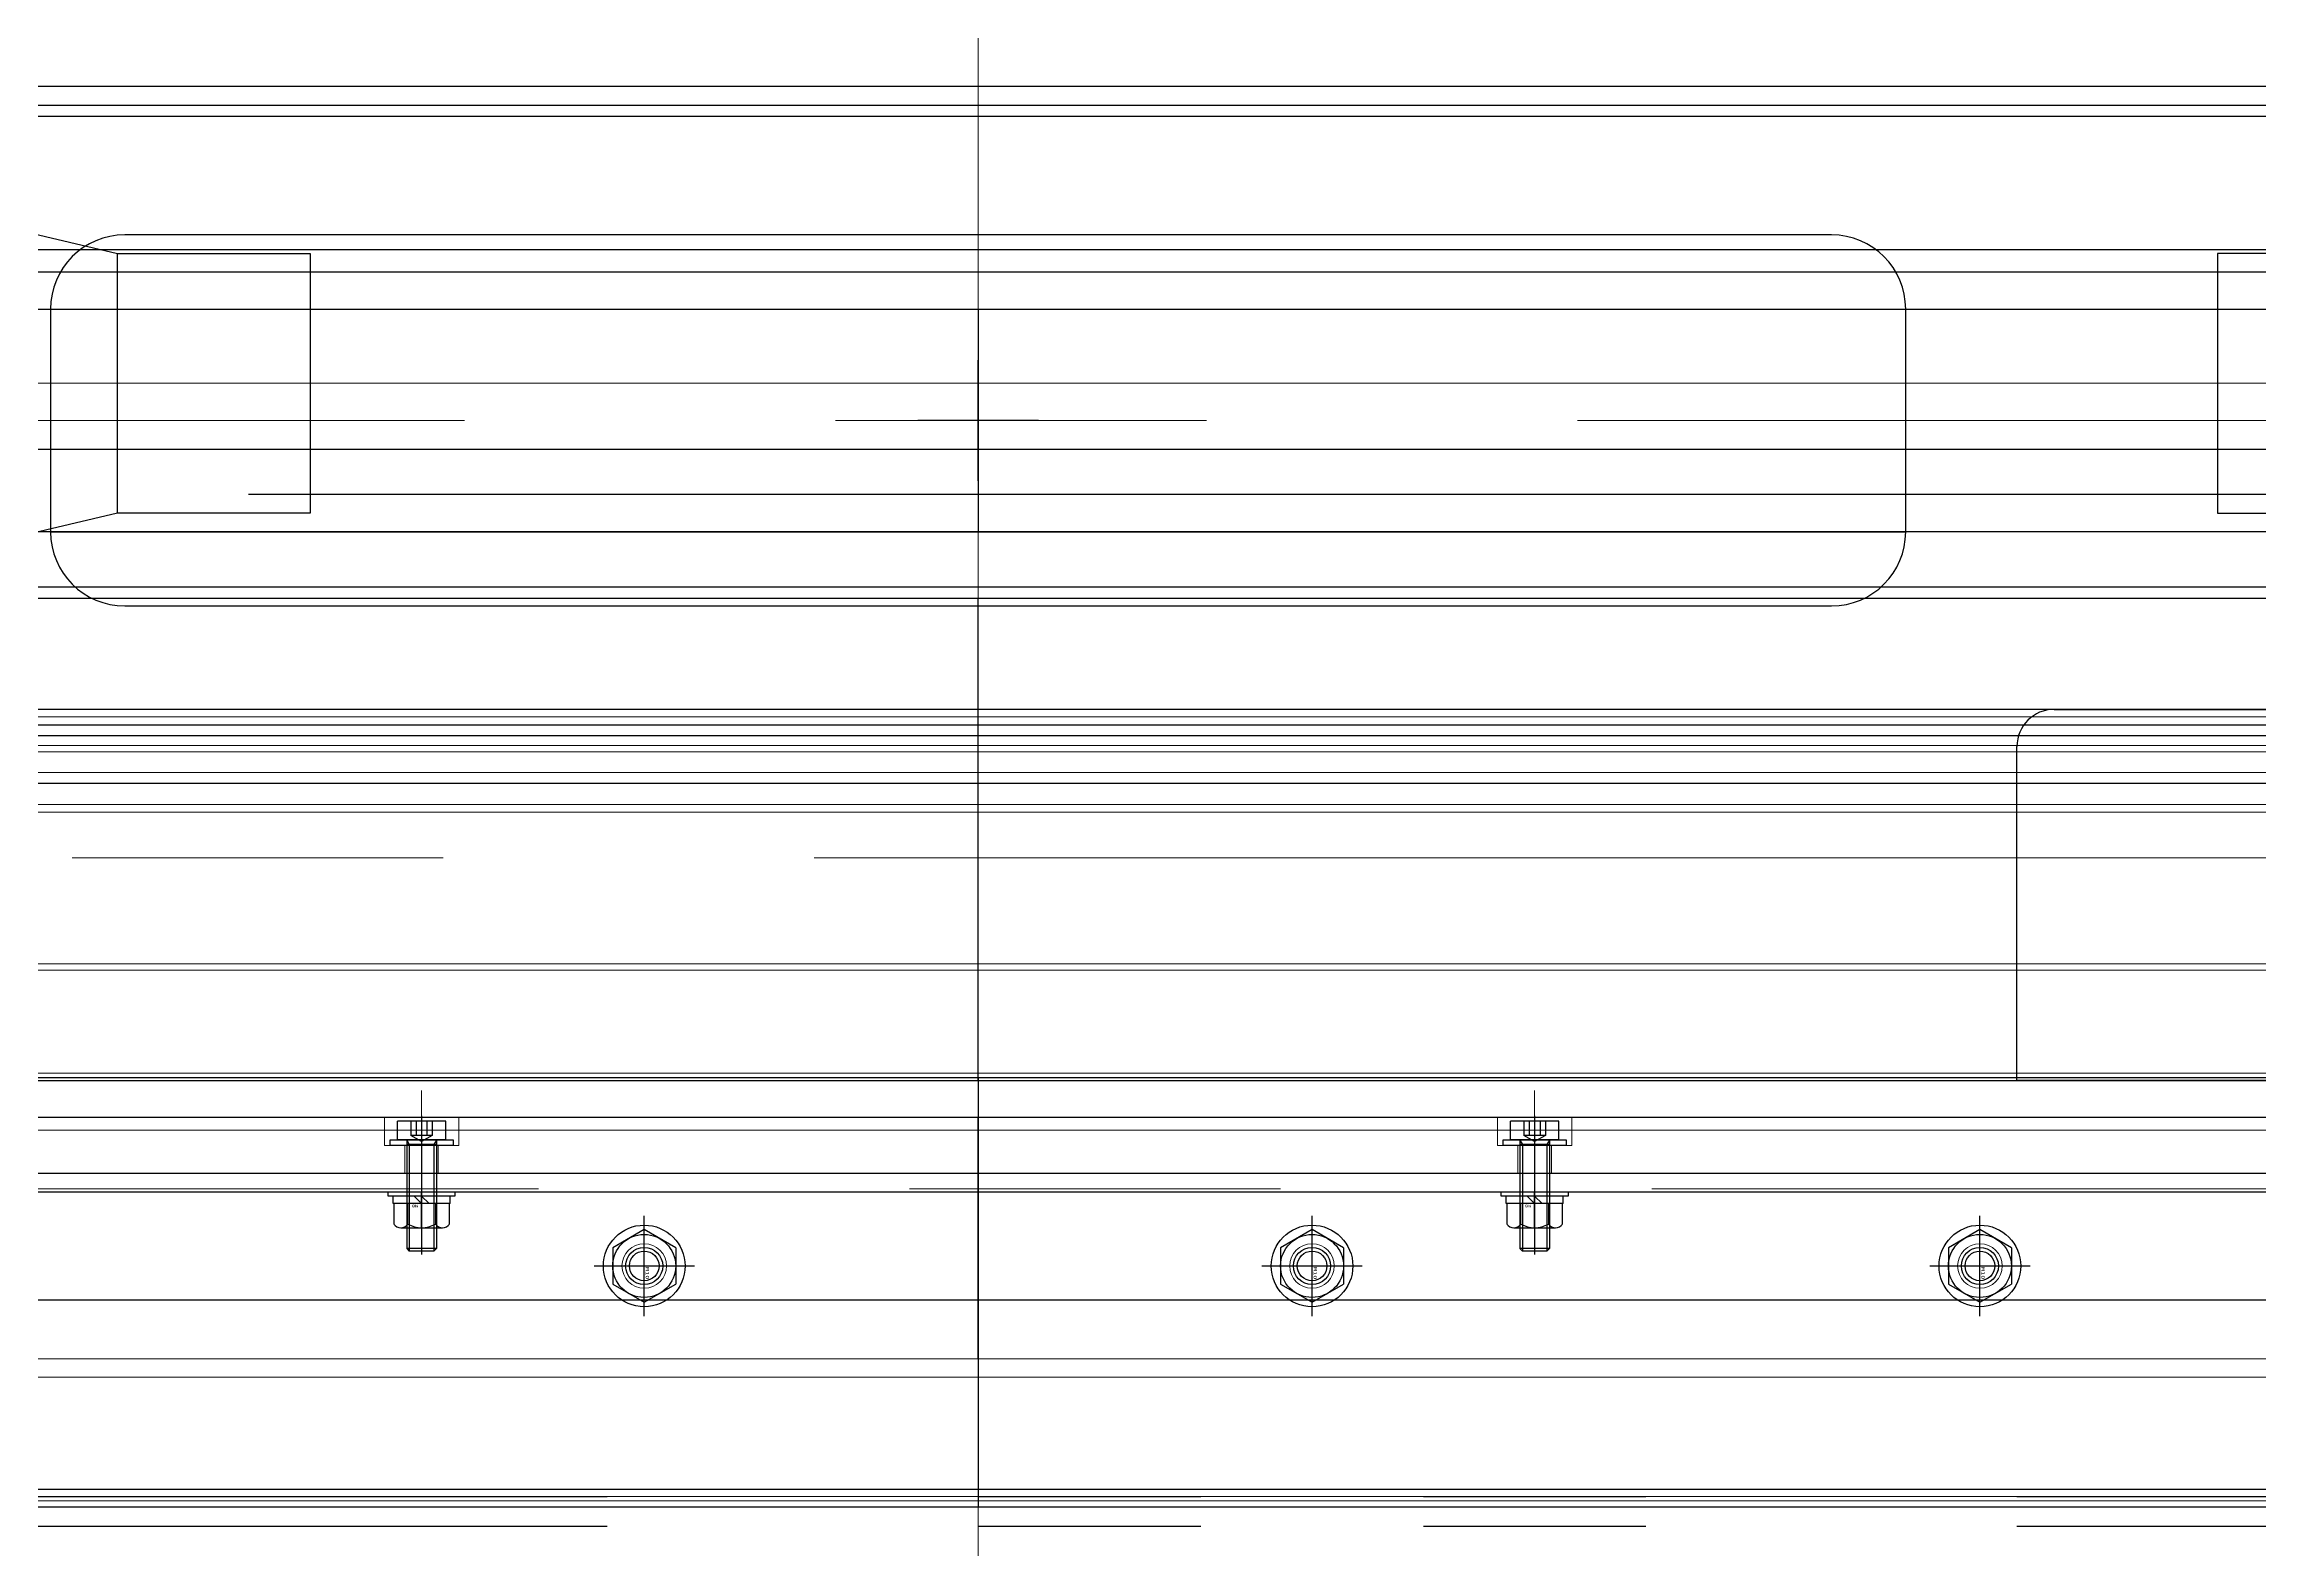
# Model space of a CAD drawing. Units: millimetres at full size. Extents: x -18456 to 18937, y -12290 to 13871.
# Drawn here: x 10936 to 12727, y -5710 to -4493 of the extents above; entities that cross this region are included whole.
import ezdxf
from ezdxf.enums import TextEntityAlignment as Align

# ---------------------------------------------------------------- set-up
doc = ezdxf.new("R2010")
doc.units = ezdxf.units.MM
doc.header["$LTSCALE"] = 100
doc.linetypes.add('CHAIN2', pattern=[12, 9, -1, 1, -1])
doc.linetypes.add('DOUBLE_CHAIN2', pattern=[12.8, 9, -1, 0.6, -0.6, 0.6, -1])
for name, color, linetype in [('0-2_0', 2, 'Continuous'), ('0-3_06_PHANTOM', 2, 'DOUBLE_CHAIN2'), ('0-6_10_DRAFT', 1, 'Continuous')]:
    doc.layers.add(name, color=color, linetype=linetype)
doc.layers.add('0-7_05_CENTER', color=2, linetype='CHAIN2', lineweight=18)
doc.layers.add('0-8_04_HIDDEN', color=7, linetype='Continuous', lineweight=18)
doc.styles.add('ＭＳ ゴシック', font='')
doc.styles.get('ＭＳ ゴシック').set_extended_font_data('MS Gothic')

# ---------------------------------------------------------------- blocks, each defined once
blk = doc.blocks.new('A$C08BD3208_1')
at = {"layer": '0-2_0', "color": 134}
blk.add_lwpolyline([(-959, 30), (959, 30), (960, 29), (960, -29), (959, -30), (-959, -30), (-960, -29), (-960, 29)], close=True, dxfattribs=at)
at = {"layer": '0-6_10_DRAFT'}
blk.add_line((0, 30), (0, -30), dxfattribs=at)
at = {"layer": '0-7_05_CENTER'}
blk.add_line((1061.54, 0), (-1061.54, 0), dxfattribs=at)
blk = doc.blocks.new('A$C18077F98_1_1')
at = {"layer": '0-2_0'}
blk.add_blockref('A$C08BD3208_1', (1050, -60.5), dxfattribs=at)
blk = doc.blocks.new('A$C6CE94B02_1_1')
at = {"layer": '0-2_0', "color": 134}
for p, q in [((-1000, 85), (1000, 85)), ((-1000, 82), (1000, 82)), ((230, 50), (-230, 50)), ((-250, 30), (-250, -30)), ((250, -30), (250, 30)), ((-230, -50), (230, -50)), ((-1000, -82), (1000, -82)), ((1000, -85), (-1000, -85))]:
    blk.add_line(p, q, dxfattribs=at)
for centre, start, end in [((-230, 30), 90, 180), ((230, 30), 0, 90), ((-230, -30), 180, 270), ((230, -30), 270, 0)]:
    blk.add_arc(centre, 20, start, end, dxfattribs=at)
at = {"layer": '0-6_10_DRAFT'}
for p, q in [((0, -16.24), (0, 16.24)), ((16.24, 0), (-16.24, 0))]:
    blk.add_line(p, q, dxfattribs=at)
blk = doc.blocks.new('A$C6B5E16F8_1')
at = {"layer": '0-2_0', "color": 134}
for p, q in [((-1250, -3), (-750, -3)), ((-1250, -63), (-750, -63))]:
    blk.add_line(p, q, dxfattribs=at)
at = {"layer": '0-2_0'}
blk.add_blockref('A$C6CE94B02_1_1', (-1000, -33), dxfattribs=at)
at = {"layer": '0-8_04_HIDDEN'}
blk.add_blockref('A$C18077F98_1_1', (-2050, 27.5), dxfattribs=at)
blk = doc.blocks.new('A$C10D23A00_1_1')
at = {"layer": '0-2_0', "color": 134}
blk.add_lwpolyline([(-959, 30), (959, 30), (960, 29), (960, -29), (959, -30), (-959, -30), (-960, -29), (-960, 29)], close=True, dxfattribs=at)
at = {"layer": '0-6_10_DRAFT'}
blk.add_line((0, 30), (0, -30), dxfattribs=at)
at = {"layer": '0-7_05_CENTER'}
blk.add_line((1081.54, 0), (-1081.54, 0), dxfattribs=at)
blk = doc.blocks.new('A$C5DB905E3_1')
at = {"layer": '0-2_0'}
blk.add_blockref('A$C10D23A00_1_1', (-1050, 42.9), dxfattribs=at)
blk = doc.blocks.new('A$C6DBB619B_1_1')
at = {"layer": '0-2_0', "color": 134}
for p, q in [((313, 2050), (313, 50)), ((357, 2050), (357, 50)), ((363, 2050), (363, 50))]:
    blk.add_line(p, q, dxfattribs=at)
blk = doc.blocks.new('A$C4032155D_1')
at = {"layer": '0-8_04_HIDDEN', "rotation": 270}
blk.add_blockref('A$C6DBB619B_1_1', (-2100, 3), dxfattribs=at)
blk = doc.blocks.new('A$C07C31A19_1_1')
at = {"layer": '0-3_06_PHANTOM', "color": 7}
blk.add_line((-1000, 152), (1000, 152), dxfattribs=at)
blk.add_lwpolyline([(-1000, 160), (1000, 160), (1000, 60), (-1000, 60)], close=True, dxfattribs=at)
at = {"layer": '0-7_05_CENTER'}
blk.add_line((0, 983.28), (0, -32.62), dxfattribs=at)
blk = doc.blocks.new('径違いソケット(RS)-65mm×50mma_1_1')
at = {"layer": '0-3_06_PHANTOM'}
for p, q in [((0, -43.5), (0, 43.5)), ((0, 43.5), (61, 43.5)), ((61, 43.5), (97, 35)), ((61, 43.5), (61, -43.5)), ((97, -35), (97, 35)), ((97, -35), (61, -43.5)), ((149, -35), (97, -35)), ((61, -43.5), (0, -43.5))]:
    blk.add_line(p, q, dxfattribs=at)
blk.add_lwpolyline([(97, 35), (149, 35), (149, -35)], dxfattribs=at)
at = {"layer": '0-6_10_DRAFT'}
for p, q in [((0, 38), (18.24, 38)), ((149, 30), (132.36, 30)), ((149, -30), (132.36, -30)), ((0, -38), (18.24, -38))]:
    blk.add_line(p, q, dxfattribs=at)
at = {"layer": '0-7_05_CENTER'}
blk.add_line((149, 0), (0, 0), dxfattribs=at)
at = {"layer": '0-6_10_DRAFT', "style": 'ＭＳ ゴシック', "width": 2.05}
blk.add_text('65x50mm', height=4.399, dxfattribs=at).set_placement((11.07, 2.71), align=Align.BOTTOM_LEFT)
blk = doc.blocks.new('チーズ(TS-T)-50mmb_1_1')
at = {"layer": '0-3_06_PHANTOM'}
for p, q in [((96, 35), (-96, 35)), ((96, -35), (96, 35))]:
    blk.add_line(p, q, dxfattribs=at)
blk.add_lwpolyline([(-96, 35), (-96, -35), (96, -35)], dxfattribs=at)
for radius in [35, 30]:
    blk.add_circle((0, 0), radius, dxfattribs=at)
at = {"layer": '0-6_10_DRAFT'}
for p, q in [((-81.13, 30), (-96, 30)), ((81.13, 30), (96, 30)), ((-81.13, -30), (-96, -30)), ((81.13, -30), (96, -30))]:
    blk.add_line(p, q, dxfattribs=at)
at = {"layer": '0-7_05_CENTER'}
for p, q in [((0, 40), (0, -40)), ((-96, 0), (96, 0))]:
    blk.add_line(p, q, dxfattribs=at)
at = {"layer": '0-6_10_DRAFT', "style": 'ＭＳ ゴシック', "width": 2.2}
blk.add_text('50mm', height=4.399, dxfattribs=at).set_placement((67.25, 2.24), align=Align.BOTTOM_LEFT)
blk = doc.blocks.new('A$C48C628A5_1_1')
at = {"layer": '0-3_06_PHANTOM', "color": 7}
for p, q in [((1414, -800), (900, -800)), ((1414, -860), (900, -860))]:
    blk.add_line(p, q, dxfattribs=at)
at = {"layer": '0-7_05_CENTER'}
blk.add_line((1414, -830), (900, -830), dxfattribs=at)
at = {"layer": '0-3_06_PHANTOM'}
for name, p in [('径違いソケット(RS)-65mm×50mma_1_1', (751, -830)), ('チーズ(TS-T)-50mmb_1_1', (1510, -830))]:
    blk.add_blockref(name, p, dxfattribs=at)
blk = doc.blocks.new('A$C7E805CF0_1_1')
at = {"layer": '0-7_05_CENTER'}
blk.add_line((-178, 0), (31.95, 0), dxfattribs=at)
at = {"layer": '0-8_04_HIDDEN'}
for p, q in [((10, -993), (10, 993)), ((12, 993), (12, -993))]:
    blk.add_line(p, q, dxfattribs=at)
blk = doc.blocks.new('A$C751B273A_1_1')
at = {"layer": '0-2_0', "color": 134}
for points in [[(-79, -844.5), (-79, 844.5), (-179, 844.5), (-179, -844.5)], [(-49, 844.5), (-49, -844.5), (-99, -844.5), (-99, 844.5)]]:
    blk.add_lwpolyline(points, close=True, dxfattribs=at)
at = {"layer": '0-6_10_DRAFT'}
blk.add_line((-179, 0), (-49, 0), dxfattribs=at)
at = {"layer": '0-8_04_HIDDEN'}
for p, q in [((-177, -844.5), (-177, 844.5)), ((-106.67, -844.5), (-106.67, 844.5)), ((-104.67, -844.5), (-104.67, 844.5)), ((-99, -844.5), (-99, 844.5)), ((-96, -844.5), (-96, 844.5)), ((-81, -844.5), (-81, 844.5))]:
    blk.add_line(p, q, dxfattribs=at)
blk = doc.blocks.new('A$C68F274FF_1')
at = {"layer": '0-2_0', "color": 134}
blk.add_line((-1955, 3), (145, 3), dxfattribs=at)
blk.add_lwpolyline([(-1955, 0), (145, 0), (145, 35), (140, 40), (-1950, 40), (-1955, 35)], close=True, dxfattribs=at)
blk = doc.blocks.new('A$C7AAF005D_1')
at = {"layer": '0-2_0', "color": 134}
for p, q in [((-30.25, 183), (-30.25, -2)), ((30.25, -2), (30.25, 183)), ((-140, 98), (-30.25, 98)), ((140, 98), (30.25, 98)), ((150, -2), (150, 88)), ((-30.25, 48), (30.25, 48)), ((-26.75, 48), (-26.75, -2)), ((26.75, 48), (26.75, -2))]:
    blk.add_line(p, q, dxfattribs=at)
blk.add_lwpolyline([(150, -2), (-150, -2), (-150, 88)], dxfattribs=at)
for radius in [30.25, 28.95, 26.75]:
    blk.add_circle((0, 183), radius, dxfattribs=at)
for centre, start, end in [((-140, 88), 90, 180), ((140, 88), 0, 90)]:
    blk.add_arc(centre, 10, start, end, dxfattribs=at)
at = {"layer": '0-7_05_CENTER'}
for p, q in [((0, -9.01), (0, 220.04)), ((37.04, 183), (-37.04, 183))]:
    blk.add_line(p, q, dxfattribs=at)
at = {"layer": '0-8_04_HIDDEN'}
for p, q in [((-26.75, 48), (-26.75, 183)), ((26.75, 48), (26.75, 183))]:
    blk.add_line(p, q, dxfattribs=at)
blk = doc.blocks.new('A$C50AA2148_1')
at = {"layer": '0-2_0'}
for name, p in [('A$C7AAF005D_1', (-440, -121)), ('A$C68F274FF_1', (35, 7))]:
    blk.add_blockref(name, p, dxfattribs=at)
at = {"layer": '0-2_0', "rotation": 90}
blk.add_blockref('A$C751B273A_1_1', (-870, 56), dxfattribs=at)
blk = doc.blocks.new('A$C76D83096_1_1')
at = {"layer": '0-7_05_CENTER'}
blk.add_line((-5.79, 0), (1705.69, 0), dxfattribs=at)
at = {"layer": '0-8_04_HIDDEN'}
for p, q in [((6, 30.25), (1694, 30.25)), ((3, 28.6), (1697, 28.6)), ((3, -28.6), (1697, -28.6))]:
    blk.add_line(p, q, dxfattribs=at)
blk.add_lwpolyline([(0, -30.25), (6, -30.25), (1694, -30.25)], dxfattribs=at)
blk = doc.blocks.new('A$C081D2C41')
at = {"layer": '0-8_04_HIDDEN', "rotation": 270}
blk.add_blockref('A$C50AA2148_1', (-7, -870), dxfattribs=at)
at = {"layer": '0-8_04_HIDDEN', "xscale": -1, "rotation": 270}
blk.add_blockref('A$C76D83096_1_1', (-70, -850), dxfattribs=at)
blk = doc.blocks.new('A$C2B9527C7_1')
at = {"layer": '0-2_0'}
blk.add_lwpolyline([(0, -8.5), (0, 8.5), (1.5, 8.5), (1.5, -8.5)], close=True, dxfattribs=at)
blk = doc.blocks.new('CBSST8-30a_1')
at = {"layer": '0-2_0'}
for p, q in [((0, 6.5), (-5, 6.5)), ((-5, 6.5), (-5, -6.5)), ((0, 6.5), (0, -6.5)), ((-5, 2.89), (-1.2, 2.89)), ((-5, 1.44), (-1.2, 1.44)), ((-1.2, 2.89), (-1.2, -2.89)), ((-1.2, 2.89), (0.47, 0)), ((0.47, 0), (-1.2, -2.89)), ((0, 4), (29.32, 4)), ((0.08, 4), (1.25, 3.32)), ((1.25, 4), (1.25, -4)), ((1.25, 3.32), (30, 3.32)), ((29.32, 4), (29.32, -4)), ((29.32, 4), (30, 3.32)), ((30, 3.32), (30, -3.32)), ((-5, -1.44), (-1.2, -1.44)), ((-5, -2.89), (-1.2, -2.89)), ((-0.37, -1.44), (-0.37, -1.44)), ((0, -4), (29.32, -4)), ((0.05, -0.72), (0.05, -0.72)), ((0.08, -4), (1.25, -3.32)), ((1.25, -3.32), (30, -3.32)), ((29.32, -4), (30, -3.32)), ((0, -6.5), (-5, -6.5))]:
    blk.add_line(p, q, dxfattribs=at)
at = {"layer": '0-2_0', "linetype": 'CHAIN2'}
blk.add_line((-6.47, 0), (30.92, 0), dxfattribs=at)
blk = doc.blocks.new('A$C2CD0138C_1')
at = {"layer": '0-2_0'}
for name in ['CBSST8-30a_1', 'A$C2B9527C7_1']:
    blk.add_blockref(name, (-1.5, 0), dxfattribs=at)
blk = doc.blocks.new('M8Nza_1_1')
at = {"layer": '0-2_0'}
for p, q in [((-7.5, 8.69), (-7.5, 3.2)), ((5.62, 9.7), (-5.63, 9.7)), ((-3.75, 3.2), (-3.75, 8.69)), ((3.75, 8.69), (3.75, 3.2)), ((7.5, 3.2), (7.5, 8.69)), ((-7.7, 3.2), (7.7, 3.2)), ((-7.7, 3.2), (-7.7, 1.2)), ((0, 1.2), (-2, 3.2)), ((0, 3.2), (2, 1.2)), ((7.7, 3.2), (7.7, 1.2))]:
    blk.add_line(p, q, dxfattribs=at)
at = {"layer": '0-2_0', "linetype": 'CHAIN2'}
blk.add_line((0, 9.7), (0, 0), dxfattribs=at)
at = {"layer": '0-2_0'}
blk.add_lwpolyline([(-9, 1.2), (9, 1.2), (9, 0), (-9, 0)], close=True, dxfattribs=at)
for centre, radius, start, end in [((-5.63, 7.45), 2.25, 33.626, 146.374), ((0, 2.2), 7.5, 60, 120), ((5.62, 7.45), 2.25, 33.626, 146.374)]:
    blk.add_arc(centre, radius, start, end, dxfattribs=at)
at = {"layer": '0-6_10_DRAFT', "style": 'ＭＳ ゴシック', "width": 1.75}
blk.add_text('M8', height=0.733, dxfattribs=at).set_placement((0.87, 3.27), align=Align.BOTTOM_LEFT)
blk = doc.blocks.new('10b_2')
at = {"layer": '0-2_0', "color": 134, "linetype": 'CHAIN2'}
for p, q in [((0, -13.51), (0, 13.51)), ((13.51, 0), (-13.51, 0))]:
    blk.add_line(p, q, dxfattribs=at)
at = {"layer": '0-2_0', "color": 134}
for q in [(-9.8, 0), (4.9, 8.49)]:
    blk.add_line((-4.9, 8.49), q, dxfattribs=at)
for points in [[(4.9, -8.49), (9.8, 0), (4.9, 8.49)], [(-9.8, 0), (-4.9, -8.49), (4.9, -8.49)]]:
    blk.add_lwpolyline(points, dxfattribs=at)
for radius in [11, 8.49, 5, 4]:
    blk.add_circle((0, 0), radius, dxfattribs=at)
at = {"layer": '0-6_10_DRAFT', "style": 'ＭＳ ゴシック', "width": 1.8}
blk.add_text('M10', height=0.916, dxfattribs=at).set_placement((0.26, 0.12), align=Align.BOTTOM_LEFT)
blk = doc.blocks.new('A$C07217E9C_1_1')
at = {"layer": '0-2_0', "color": 134}
blk.add_lwpolyline([(-30, 0), (1670, 0), (1670, -15), (-30, -15)], close=True, dxfattribs=at)
at = {"layer": '0-7_05_CENTER'}
for p, q in [((670, -22.32), (670, 6.98)), ((970, -22.32), (970, 6.98))]:
    blk.add_line(p, q, dxfattribs=at)
at = {"layer": '0-8_04_HIDDEN'}
for p, q in [((665.5, -7.5), (665.5, 0)), ((674.5, -7.5), (674.5, 0)), ((965.5, -7.5), (965.5, 0)), ((974.5, -7.5), (974.5, 0)), ((660, -15), (660, -7.5)), ((960, -15), (960, -7.5))]:
    blk.add_line(p, q, dxfattribs=at)
for points in [[(660, -7.5), (680, -7.5), (680, -15)], [(960, -7.5), (980, -7.5), (980, -15)]]:
    blk.add_lwpolyline(points, dxfattribs=at)
blk = doc.blocks.new('A$C546A67D1_1_1')
at = {"layer": '0-2_0', "color": 134}
blk.add_line((5, -50), (5, 1850), dxfattribs=at)
blk.add_lwpolyline([(0, -50), (0, 1850), (85, 1850), (90, 1845), (90, -45), (85, -50)], close=True, dxfattribs=at)
at = {"layer": '0-6_10_DRAFT'}
blk.add_line((0, 900), (90, 900), dxfattribs=at)
at = {"layer": '0-7_05_CENTER'}
for p, q in [((25, 1179.34), (25, 1160.66)), ((15.66, 1170), (34.34, 1170)), ((-7.1, 1050), (12.19, 1050)), ((25, 999.34), (25, 980.66)), ((15.66, 990), (34.34, 990)), ((25, 800.66), (25, 819.34)), ((15.66, 810), (34.34, 810)), ((-7.1, 750), (12.19, 750))]:
    blk.add_line(p, q, dxfattribs=at)
at = {"layer": '0-8_04_HIDDEN'}
for p, q in [((5, 50), (5, 1750)), ((85.26, 50), (85.26, 1750)), ((88.31, 50), (88.31, 1750))]:
    blk.add_line(p, q, dxfattribs=at)
at = {"layer": '0-8_04_HIDDEN', "color": 3}
blk.add_line((55, 50), (55, 1750), dxfattribs=at)
at = {"layer": '0-8_04_HIDDEN'}
for centre in [(25, 1170), (25, 990), (25, 810)]:
    blk.add_circle(centre, 6, dxfattribs=at)
blk = doc.blocks.new('A$C23901CDF_1_1')
at = {"layer": '0-6_10_DRAFT'}
blk.add_line((817.5, -25), (817.5, 40), dxfattribs=at)
at = {"layer": '0-7_05_CENTER'}
for p, q in [((727.5, -9.34), (727.5, 9.34)), ((907.5, -9.34), (907.5, 9.34)), ((1087.5, -9.34), (1087.5, 9.34)), ((718.16, 0), (736.84, 0)), ((916.84, 0), (898.16, 0)), ((1096.84, 0), (1078.16, 0))]:
    blk.add_line(p, q, dxfattribs=at)
at = {"layer": '0-8_04_HIDDEN', "color": 3}
blk.add_line((-27.5, 36.61), (1662.5, 36.61), dxfattribs=at)
at = {"layer": '0-8_04_HIDDEN'}
blk.add_lwpolyline([(-27.5, 40), (1662.5, 40), (1662.5, -23), (1660.5, -25), (-25.5, -25), (-27.5, -23)], close=True, dxfattribs=at)
for centre in [(727.5, 0), (907.5, 0), (1087.5, 0)]:
    blk.add_circle(centre, 6, dxfattribs=at)
blk = doc.blocks.new('A$C16DC10C5')
at = {"layer": '0-8_04_HIDDEN'}
for name, p in [('A$C546A67D1_1_1', (15, -900)), ('10b_2', (40, 270)), ('A$C2CD0138C_1', (7.5, 150)), ('10b_2', (40, 90)), ('10b_2', (40, -90)), ('A$C2CD0138C_1', (7.5, -150))]:
    blk.add_blockref(name, p, dxfattribs=at)
at = {"layer": '0-8_04_HIDDEN', "xscale": -1, "rotation": 270}
blk.add_blockref('A$C07217E9C_1_1', (15, -820), dxfattribs=at)
at = {"layer": '0-8_04_HIDDEN'}
for name, p, rotation in [('A$C23901CDF_1_1', (40, -817.5), 90), ('M8Nza_1_1', (20, 150), 270), ('M8Nza_1_1', (20, -150), 270)]:
    blk.add_blockref(name, p, dxfattribs=dict(at, rotation=rotation))

msp = doc.modelspace()

# ---------------------------------------------------------------- linework, layer by layer
at = {"layer": '0-2_0', "color": 134}
msp.add_line((8711.9, -5660.7), (14669.9, -5660.7), dxfattribs=at)
at = {"layer": '0-3_06_PHANTOM', "color": 5}
msp.add_lwpolyline([(8840.9, -3664.2), (14540.9, -3664.2), (14540.9, -5508), (8840.9, -5508)], close=True, dxfattribs=at)

# ---------------------------------------------------------------- block references
at = {"layer": '0-2_0', "xscale": 3, "yscale": 3}
for name, p in [('A$C48C628A5_1_1', (8450.9, -2276.7)), ('A$C07C31A19_1_1', (11690.9, -6146.7)), ('A$C6B5E16F8_1', (14690.9, -4697.7)), ('A$C5DB905E3_1', (14840.9, -5546.7))]:
    msp.add_blockref(name, p, dxfattribs=at)
at = {"layer": '0-8_04_HIDDEN', "xscale": 3, "yscale": 3}
msp.add_blockref('A$C4032155D_1', (14840.9, -3596.7), dxfattribs=at)
for name, p, rotation in [('A$C081D2C41', (11690.9, -4940.3), 90), ('A$C16DC10C5', (11690.9, -5360.3), 270), ('A$C7E805CF0_1_1', (11690.9, -5696.7), 90)]:
    msp.add_blockref(name, p, dxfattribs=dict(at, rotation=rotation))

doc.saveas('drawing.dxf')
